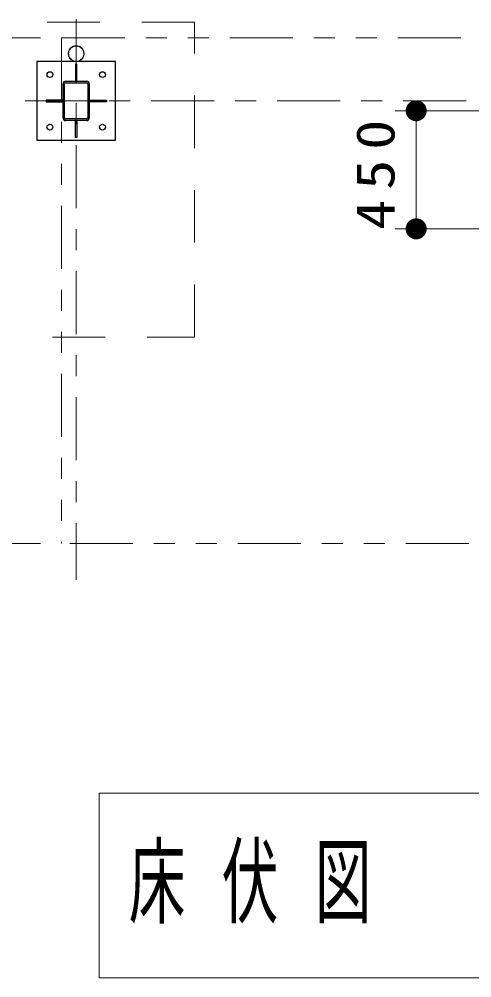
# Model space of a CAD drawing. Units: millimetres on the paper, scale 1:80. Extents: x -385 to 145, y 0 to 323.
# Drawn here: x -158.8 to -137.26, y 180.75 to 226.4 of the extents above; entities that cross this region are included whole.
import ezdxf

# ---------------------------------------------------------------- set-up
doc = ezdxf.new("R2010")
doc.units = ezdxf.units.MM
for name, pattern in [('USER1', [4.5, 2.5, -2]), ('USER2', [6, 3, -1, 1, -1]), ('USER3', [8, 3, -1, 1, -1, 1, -1])]:
    doc.linetypes.add(name, pattern=pattern)
doc.layers.add('LY_1', color=7, linetype='Continuous', lineweight=25)
doc.styles.add('ＭＳ ゴシック', font='')
doc.styles.get('ＭＳ ゴシック').set_extended_font_data('MS Gothic')

# ---------------------------------------------------------------- blocks, each defined once
blk = doc.blocks.new('filled_dot')
at = {"color": 0, "linetype": 'Continuous', "lineweight": -2, "const_width": 1.25}
blk.add_lwpolyline([(-0.625, 0, 1), (0.625, 0, 1)], format="xyb", close=True, dxfattribs=at)

msp = doc.modelspace()

# ---------------------------------------------------------------- linework, layer by layer
at = {"layer": 'LY_1', "color": 2, "linetype": 'USER2', "lineweight": 13}
msp.add_line((-156.089, 226.398), (-156.089, 199.698), dxfattribs=at)
at = {"layer": 'LY_1', "color": 94, "linetype": 'USER1', "lineweight": 13}
for p, q in [((-150.464, 226.258), (-161.714, 226.258)), ((-150.464, 211.258), (-150.464, 226.258)), ((-161.714, 211.258), (-150.464, 211.258))]:
    msp.add_line(p, q, dxfattribs=at)
at = {"layer": 'LY_1', "lineweight": 13}
for p, q in [((-157.782, 225.506), (-167.782, 225.506)), ((-131.464, 222.039), (-140.909, 222.039)), ((-139.909, 216.414), (-139.909, 222.039)), ((-131.964, 216.414), (-140.909, 216.414)), ((-157.782, 201.438), (-177.782, 201.438)), ((-154.989, 189.554), (-154.989, 180.754)), ((-107.189, 189.554), (-154.989, 189.554)), ((-154.989, 180.754), (-107.189, 180.754))]:
    msp.add_line(p, q, dxfattribs=at)
at = {"layer": 'LY_1', "color": 4, "linetype": 'USER3', "lineweight": 13}
for p, q in [((-156.782, 225.506), (-105.395, 225.506)), ((-156.782, 225.506), (-156.782, 201.438)), ((-105.395, 201.438), (-156.782, 201.438))]:
    msp.add_line(p, q, dxfattribs=at)
at = {"layer": 'LY_1'}
for p, q in [((-157.964, 224.383), (-157.964, 220.633)), ((-154.214, 224.383), (-157.964, 224.383)), ((-156.051, 224.258), (-156.126, 224.258)), ((-156.126, 224.258), (-156.126, 223.445)), ((-156.051, 223.445), (-156.051, 224.258)), ((-154.214, 220.633), (-154.214, 224.383)), ((-157.526, 222.545), (-157.526, 222.47)), ((-156.714, 222.545), (-157.526, 222.545)), ((-157.526, 222.47), (-156.714, 222.47)), ((-155.464, 222.545), (-154.651, 222.545)), ((-154.651, 222.47), (-155.464, 222.47)), ((-154.651, 222.545), (-154.651, 222.47)), ((-156.126, 220.758), (-156.126, 221.57)), ((-156.051, 221.57), (-156.051, 220.758)), ((-157.964, 220.633), (-154.214, 220.633)), ((-156.051, 220.758), (-156.126, 220.758))]:
    msp.add_line(p, q, dxfattribs=at)
at = {"layer": 'LY_1', "color": 3}
for p, q in [((-156.714, 221.695), (-156.714, 223.32)), ((-156.639, 221.695), (-156.639, 223.32)), ((-156.589, 223.445), (-155.589, 223.445)), ((-156.589, 223.37), (-155.589, 223.37)), ((-155.539, 223.32), (-155.539, 221.695)), ((-155.464, 223.32), (-155.464, 221.695)), ((-155.589, 221.645), (-156.589, 221.645)), ((-155.589, 221.57), (-156.589, 221.57))]:
    msp.add_line(p, q, dxfattribs=at)
at = {"layer": 'LY_1', "linetype": 'USER2', "lineweight": 13}
msp.add_line((-158.524, 222.508), (-103.698, 222.508), dxfattribs=at)
at = {"layer": 'LY_1', "color": 190, "linetype": 'USER3', "lineweight": 13}
for radius in [0.378, 0.359]:
    msp.add_circle((-156.089, 224.758), radius, dxfattribs=at)
at = {"layer": 'LY_1'}
for centre in [(-157.339, 223.758), (-154.839, 223.758), (-157.339, 221.258), (-154.839, 221.258)]:
    msp.add_circle(centre, 0.138, dxfattribs=at)
at = {"layer": 'LY_1', "color": 3}
for centre, radius, start, end in [((-156.589, 223.32), 0.125, 90, 180), ((-156.589, 223.32), 0.05, 90, 180), ((-155.589, 223.32), 0.125, 0, 90), ((-155.589, 223.32), 0.05, 0, 90), ((-156.589, 221.695), 0.125, 180, 270), ((-156.589, 221.695), 0.05, 180, 270), ((-155.589, 221.695), 0.05, 270, 0), ((-155.589, 221.695), 0.125, 270, 0)]:
    msp.add_arc(centre, radius, start, end, dxfattribs=at)

# ---------------------------------------------------------------- block references
at = {"layer": 'LY_1', "lineweight": 13, "xscale": 0.4, "yscale": 0.4}
for p, rotation in [((-139.909, 222.039), 270), ((-139.909, 216.414), 90)]:
    msp.add_blockref('filled_dot', p, dxfattribs=dict(at, rotation=rotation))

# ---------------------------------------------------------------- texts
at = {"layer": 'LY_1', "insert": (-140.909, 219.226), "char_height": 1.833, "attachment_point": 8, "rotation": 90, "style": 'ＭＳ ゴシック'}
msp.add_mtext('\\T1.33;\\W1.15;450', dxfattribs=at)
at = {"layer": 'LY_1', "insert": (-153.589, 185.154), "char_height": 3.299, "attachment_point": 4, "style": 'ＭＳ ゴシック'}
msp.add_mtext('\\T1.64;\\W0.6;床伏図\u3000Ｓ＝１／８０', dxfattribs=at)

doc.saveas('drawing.dxf')
